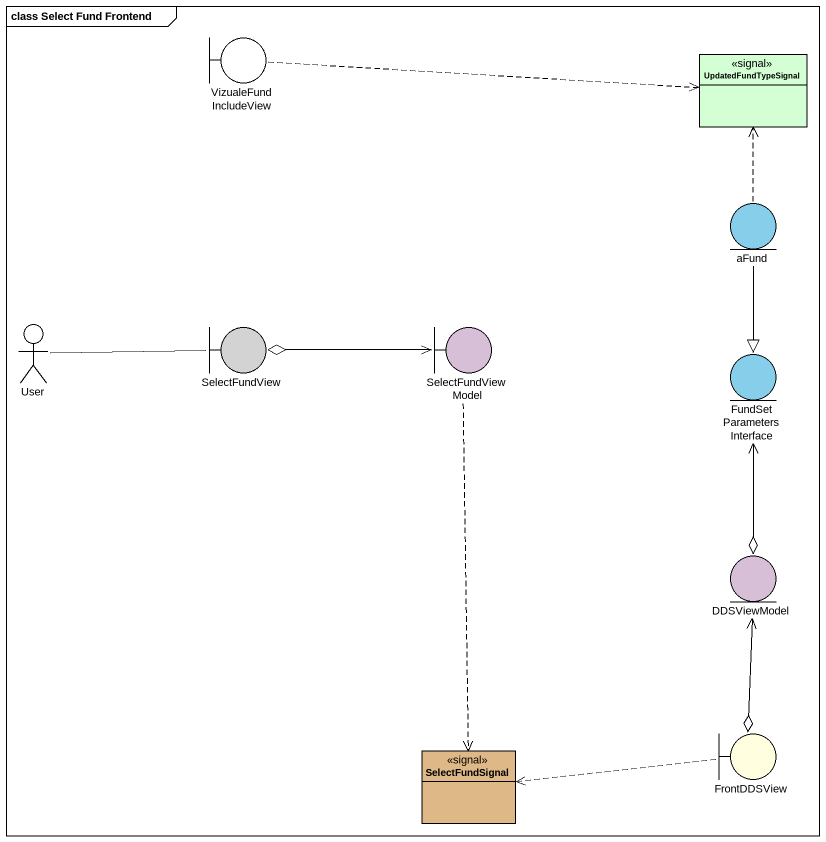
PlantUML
@startuml
mainframe class Select Fund Frontend
allowmixing
hide circle
hide empty members
boundary VizualeFundIncludeView
class UpdatedFundTypeSignal <<signal>> #D4FED4
entity aFund #87CEEB
actor User
boundary SelectFundView #D3D3D3
boundary SelectFundViewModel #D8BFD8
entity FundSetParametersInterface #87CEEB
entity DDSViewModel #D8BFD8
boundary FrontDDSView #FFFFE0
class SelectFundSignal <<signal>> #DEB887
VizualeFundIncludeView .right.> UpdatedFundTypeSignal
aFund .up.> UpdatedFundTypeSignal
aFund --|> FundSetParametersInterface
User -right- SelectFundView
SelectFundViewModel <-left-o SelectFundView
SelectFundViewModel ..> SelectFundSignal
FundSetParametersInterface <--o DDSViewModel
DDSViewModel <--o FrontDDSView
FrontDDSView .left.> SelectFundSignal
@enduml
